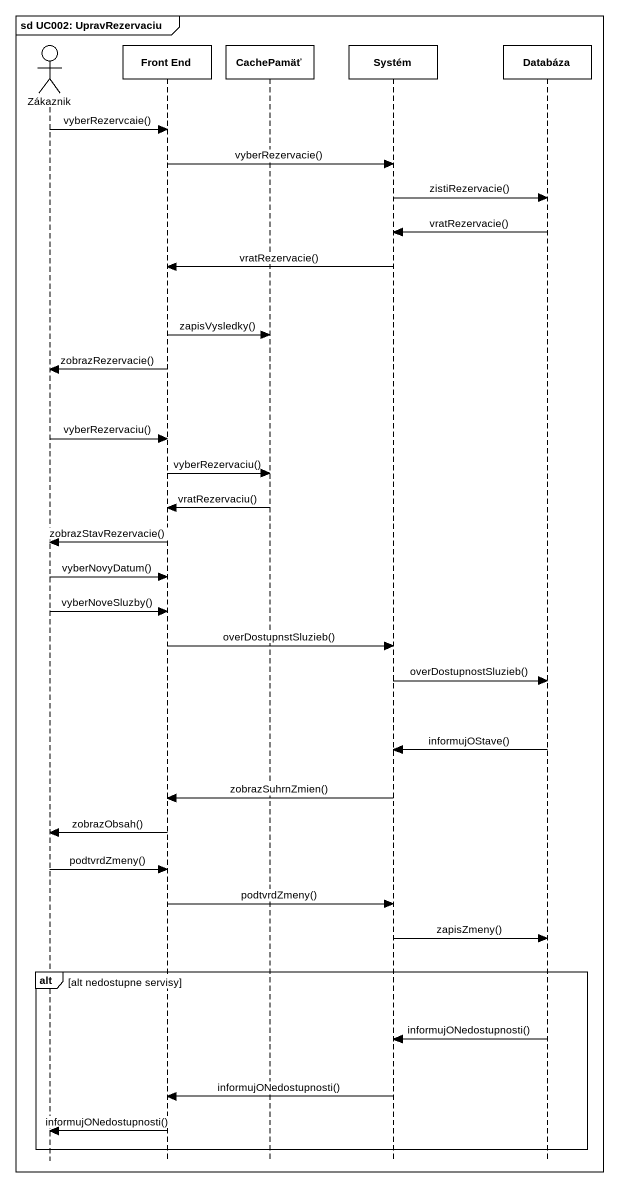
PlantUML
@startuml
mainframe sd UC002: UpravRezervaciu
hide footbox
actor Zákaznik
participant "Front End" as Front_End
participant CachePamäť
participant Systém
participant Databáza

Zákaznik -> Front_End : vyberRezervcaie()
Front_End -> Systém : vyberRezervacie()
Systém -> Databáza : zistiRezervacie()
Databáza -> Systém : vratRezervacie()
Systém -> Front_End : vratRezervacie()
Front_End -> CachePamäť : zapisVysledky()
Front_End -> Zákaznik : zobrazRezervacie()
Zákaznik -> Front_End : vyberRezervaciu()
Front_End -> CachePamäť : vyberRezervaciu()
CachePamäť -> Front_End : vratRezervaciu()
Front_End -> Zákaznik : zobrazStavRezervacie()
Zákaznik -> Front_End : vyberNovyDatum()
Zákaznik -> Front_End : vyberNoveSluzby()
Front_End -> Systém : overDostupnstSluzieb()
Systém -> Databáza : overDostupnostSluzieb()
Databáza -> Systém : informujOStave()
Systém -> Front_End : zobrazSuhrnZmien()
Front_End -> Zákaznik : zobrazObsah()
Zákaznik -> Front_End : podtvrdZmeny()
Front_End -> Systém : podtvrdZmeny()
Systém -> Databáza : zapisZmeny()
alt alt nedostupne servisy
  Databáza -> Systém : informujONedostupnosti()
  Systém -> Front_End : informujONedostupnosti()
  Front_End -> Zákaznik : informujONedostupnosti()
end
@enduml
